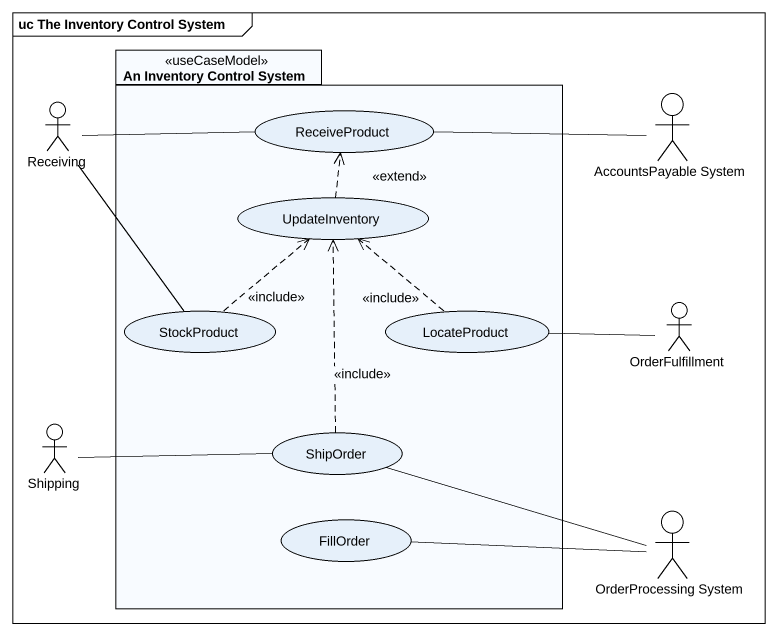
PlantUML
@startuml
mainframe uc The Inventory Control System
package "An Inventory Control System" as An_Inventory_Control_System <<useCaseModel>> {
  usecase ReceiveProduct
  usecase UpdateInventory
  usecase StockProduct
  usecase LocateProduct
  usecase ShipOrder
  usecase FillOrder
}
actor "AccountsPayable System" as AccountsPayable_System
actor Receiving
actor OrderFulfillment
actor Shipping
actor "OrderProcessing System" as OrderProcessing_System
AccountsPayable_System -left- ReceiveProduct
ReceiveProduct -left- Receiving
UpdateInventory .up.> ReceiveProduct : <<extend>>
StockProduct -up- Receiving
StockProduct .up.> UpdateInventory : <<include>>
LocateProduct .up.> UpdateInventory : <<include>>
OrderFulfillment -left- LocateProduct
ShipOrder .up.> UpdateInventory : <<include>>
ShipOrder -left- Shipping
OrderProcessing_System -left- ShipOrder
OrderProcessing_System -left- FillOrder
@enduml
